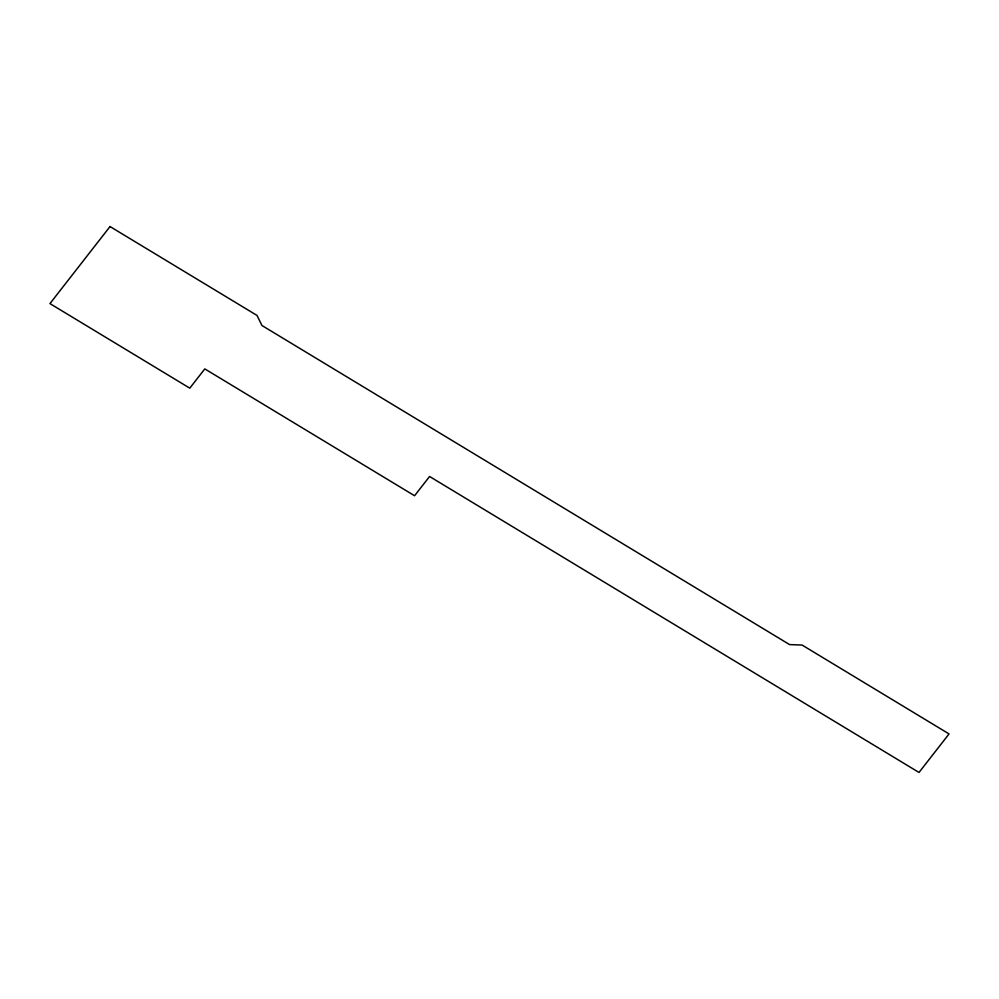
<?xml version="1.0" encoding="UTF-8"?>
<svg xmlns="http://www.w3.org/2000/svg" width="999" height="999" viewBox="0 0 999 999"><rect width="100%" height="100%" fill="white"/><g stroke="black" fill="none" stroke-linecap="round" stroke-linejoin="round"><path stroke-width="1.5" d="M110.027 226.548L49.95 303.596L189.785 388.161L204.807 368.906L414.56 495.741L429.582 476.486L919.005 772.452L949.05 733.928L802.097 645.054L789.597 644.592L261.975 325.524L256.993 315.422L110.027 226.548"/></g></svg>
